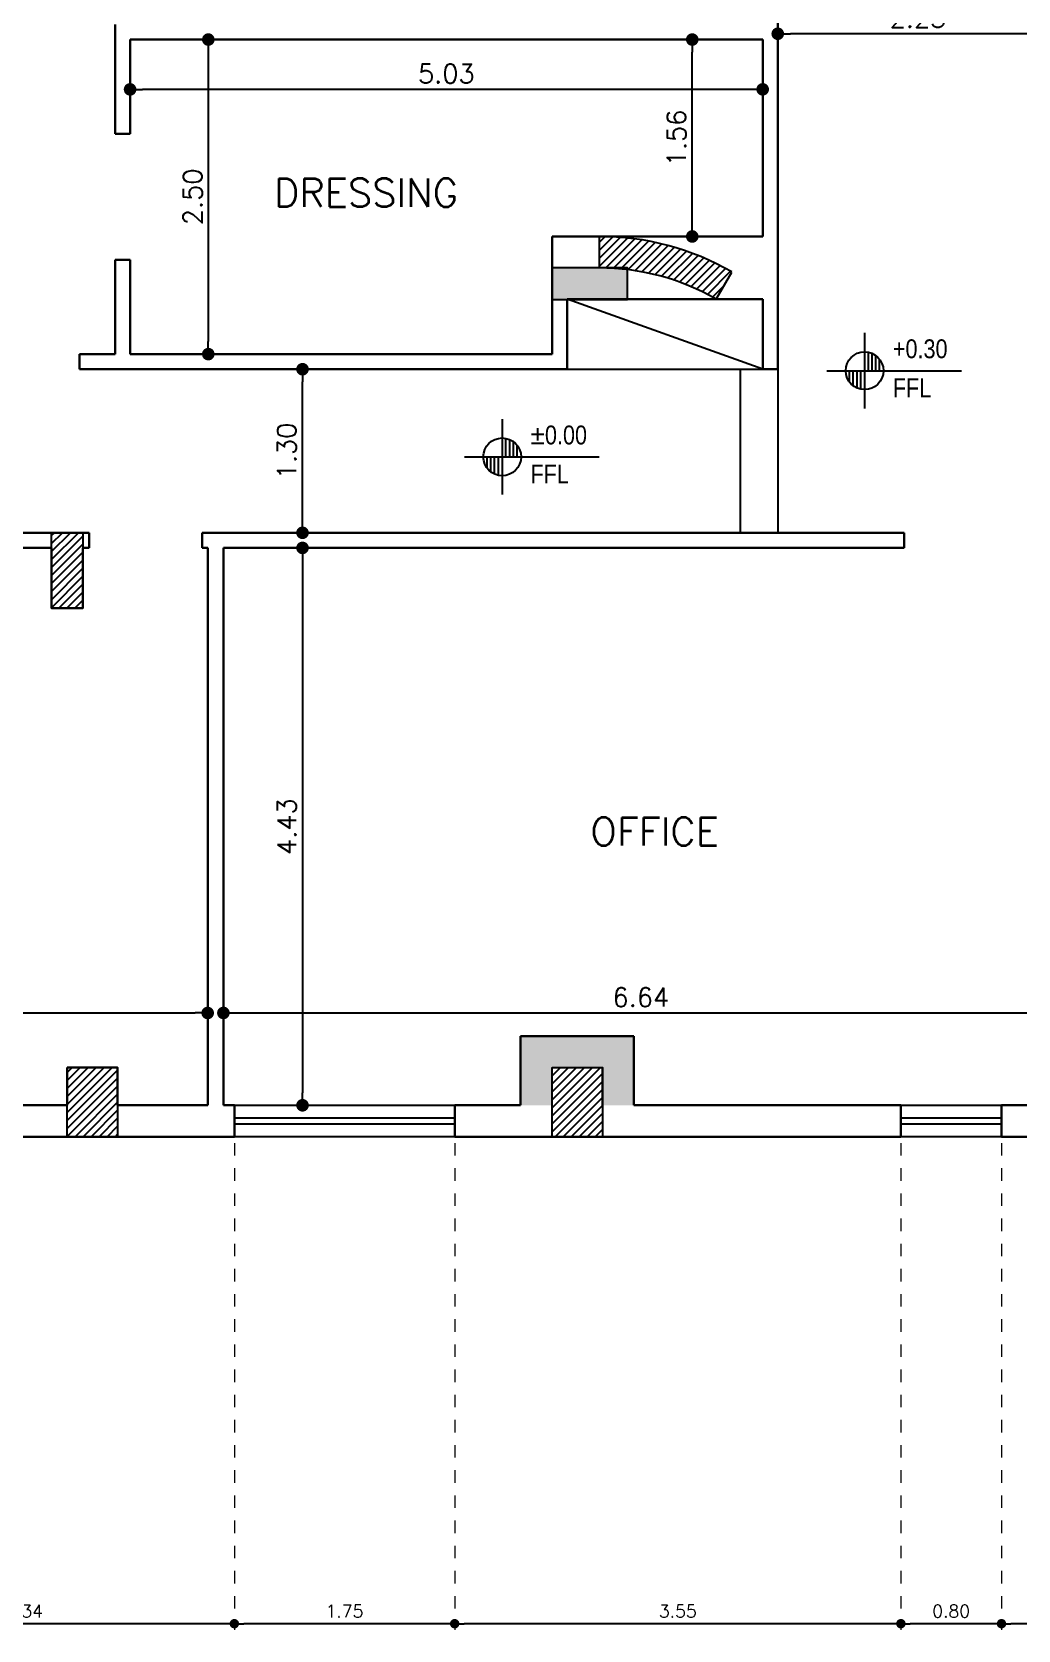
# Model space of a CAD drawing. Header units: metres. Extents: x 2217 to 2595, y -381 to -273.
# Drawn here: x 2344.77 to 2352.61, y -361.65 to -348.95 of the extents above; entities that cross this region are included whole.
import ezdxf

# ---------------------------------------------------------------- set-up
doc = ezdxf.new("R2010")
doc.units = ezdxf.units.M
doc.header["$LTSCALE"] = 0.5
doc.header["$MEASUREMENT"] = 0
doc.header["$PDMODE"] = 3
doc.header["$PDSIZE"] = -1
doc.linetypes.add('DOT2', pattern=[0.125, 0, -0.125])
for name, color, linetype in [('A-COL', 11, 'Continuous'), ('A-COLH', 1, 'Continuous'), ('A-EDM', 3, 'Continuous'), ('A-ELV', 3, 'Continuous'), ('A-LVL', 4, 'Continuous'), ('A-LVL-50', 4, 'Continuous'), ('A-STR', 115, 'Continuous'), ('A-WIN', 132, 'Continuous'), ('ceramic', 6, 'Continuous')]:
    doc.layers.add(name, color=color, linetype=linetype)
doc.layers.add('A-Wall', color=7, linetype='Continuous', lineweight=30)
doc.styles.add('ROMANS', font='romans.shx')
doc.styles.add('S100', font='romans.shx', dxfattribs={"width": 0.9})
doc.styles.add('TECHNIC', font='technic_.ttf')
doc.dimstyles.new('dim50', dxfattribs={"dimscale": 50, "dimtxt": 0.003, "dimasz": 0.002, "dimexe": 0.001, "dimexo": 0.001, "dimgap": 0.001, "dimtad": 1, "dimzin": 0, "dimdsep": 46, "dimtxsty": 'ROMANS', "dimblk": 'DOT', "dimcen": 0, "dimclrd": 5, "dimclre": 1, "dimclrt": 7, "dimadec": 0, "dimazin": 0, "dimtfac": 1, "dimtix": 1, "dimtmove": 2, "dimatfit": 3, "dimldrblk": 'DTICK', "dimfxl": 1, "dimtolj": 1, "dimtzin": 0, "dimlwe": 20, "dimarcsym": 0})
doc.dimstyles.new('dim50 new', dxfattribs={"dimscale": 50, "dimtxt": 0.002, "dimasz": 0.0015, "dimexe": 0.001, "dimexo": 0.001, "dimgap": 0.001, "dimtad": 1, "dimzin": 0, "dimdsep": 46, "dimtxsty": 'ROMANS', "dimblk": 'DOT', "dimcen": 0, "dimclrd": 5, "dimclre": 1, "dimclrt": 7, "dimadec": 0, "dimazin": 0, "dimtfac": 1, "dimtix": 1, "dimtmove": 2, "dimatfit": 3, "dimldrblk": 'DTICK', "dimfxl": 1, "dimtolj": 1, "dimtzin": 0, "dimlwe": 20, "dimarcsym": 0})
pattern_1 = [(45, (-745.896475, -1998.83578), (-0.0318198052, 0.0318198052), [])]

# ---------------------------------------------------------------- blocks, each defined once
blk = doc.blocks.new('A$C1746cf11')
at = {"layer": 'A-COL', "ltscale": 0.5}
h = blk.add_hatch(color=4, dxfattribs=at)
h.paths.add_polyline_path([(8.325, 6.891, 0.030325), (8.1, 6.905), (8.1, 6.905), (7.925, 6.905), (7.925, 6.655), (8.325, 6.655)])
h.paths.add_polyline_path([(7.925, 6.905), (7.725, 6.905), (7.725, 6.655), (7.925, 6.655)])
h = blk.add_hatch(color=4, dxfattribs=at)
h.paths.add_polyline_path([(8.375, 0.8), (7.925, 0.8), (7.925, 0.55), (8.125, 0.55), (8.125, 0.3), (8.375, 0.3)])
h.paths.add_polyline_path([(7.925, 0.8), (7.475, 0.8), (7.475, 0.3), (7.725, 0.3), (7.725, 0.55), (7.925, 0.55)])
h = blk.add_hatch(color=4, dxfattribs=at)
h.paths.add_polyline_path([(8.375, 0.3), (8.125, 0.3), (8.125, 0.25), (8.375, 0.25)])
h.paths.add_polyline_path([(7.725, 0.3), (7.475, 0.3), (7.475, 0.25), (7.725, 0.25)])
at = {"layer": 'A-COLH', "ltscale": 0.5}
h = blk.add_hatch(dxfattribs=at)
h.set_pattern_fill('ANSI31', color=256, scale=0.36)
h.set_pattern_definition([(45, (-903.425334, -1947.678706), (-0.0318198052, 0.0318198052), [])])
h.paths.add_polyline_path([(8.1, 7.155), (8.1, 7.155), (8.1, 6.905, -0.131652), (9.03, 6.656), (9.155, 6.872, 0.131619)])
h = blk.add_hatch(dxfattribs=at)
h.set_pattern_fill('ANSI31', color=256, scale=0.36)
h.set_pattern_definition(pattern_1)
h.paths.add_polyline_path([(3.745, 4.8), (3.995, 4.8), (3.995, 4.2), (3.745, 4.2)])
h = blk.add_hatch(dxfattribs=at)
h.set_pattern_fill('ANSI31', color=256, scale=0.36)
h.set_pattern_definition(pattern_1)
h.paths.add_polyline_path([(3.87, 0.55), (4.27, 0.55), (4.27, 0), (3.87, 0)])
h = blk.add_hatch(dxfattribs=at)
h.set_pattern_fill('ANSI31', color=256, scale=0.36)
h.set_pattern_definition(pattern_1)
h.paths.add_polyline_path([(7.725, 0.55), (8.125, 0.55), (8.125, 0), (7.725, 0)])
at = {"layer": 'A-COL', "ltscale": 0.5}
for p, q in [((8.1, 7.155), (8.1, 6.905)), ((9.03, 6.656), (9.155, 6.872)), ((7.475, 0.25), (7.475, 0.8)), ((7.475, 0.8), (7.925, 0.8)), ((8.375, 0.8), (7.925, 0.8)), ((8.375, 0.25), (8.375, 0.8)), ((8.125, 0.25), (8.125, 0.55))]:
    blk.add_line(p, q, dxfattribs=at)
for points in [[(7.725, 6.655), (8.325, 6.655), (8.325, 6.906), (7.725, 6.906)], [(3.745, 4.8), (3.995, 4.8), (3.995, 4.2), (3.745, 4.2)], [(3.87, 0.55), (4.27, 0.55), (4.27, 0), (3.87, 0)], [(7.725, 0.55), (8.125, 0.55), (8.125, 0), (7.725, 0)]]:
    blk.add_lwpolyline(points, close=True, dxfattribs=at)
for radius in [2.11, 1.86]:
    blk.add_arc((8.1, 5.045), radius, 60, 90, dxfattribs=at)
blk = doc.blocks.new('_Dot')
at = {"color": 0, "linetype": 'ByBlock', "lineweight": -2}
blk.add_line((-0.5, 0), (-1, 0), dxfattribs=at)
at = {"color": 0, "linetype": 'ByBlock', "const_width": 0.5}
blk.add_lwpolyline([(-0.25, 0, 1), (0.25, 0, 1)], format="xyb", close=True, dxfattribs=at)
blk = doc.blocks.new('*D101')
at = {"layer": 'A-EDM', "color": 1, "linetype": 'DOT2', "lineweight": 20, "ltscale": 0.5, "transparency": 16777216}
for p, q in [((2352.476, -357.782), (2352.476, -361.652)), ((2353.627, -357.782), (2353.627, -361.652))]:
    blk.add_line(p, q, dxfattribs=at)
at = {"layer": 'A-EDM', "color": 5, "lineweight": -2, "ltscale": 0.5, "transparency": 16777216}
blk.add_line((2353.552, -361.602), (2352.551, -361.602), dxfattribs=at)
at = {"layer": 'DEFPOINTS', "color": 0, "ltscale": 0.5, "transparency": 16777216}
for p in [(2352.476, -357.732), (2353.627, -357.732), (2352.476, -361.602)]:
    blk.add_point(p, dxfattribs=at)
at = {"layer": 'A-EDM', "color": 5, "lineweight": -2, "ltscale": 0.5, "transparency": 16777216, "xscale": 0.075, "yscale": 0.075, "zscale": 0.075, "rotation": 180}
blk.add_blockref('_Dot', (2352.476, -361.602), dxfattribs=at)
at = {"layer": 'A-EDM', "color": 5, "lineweight": -2, "ltscale": 0.5, "transparency": 16777216, "xscale": 0.075, "yscale": 0.075, "zscale": 0.075}
blk.add_blockref('_Dot', (2353.627, -361.602), dxfattribs=at)
at = {"layer": 'A-EDM', "color": 7, "ltscale": 0.5, "transparency": 16777216, "insert": (2353.052, -361.502), "char_height": 0.1, "attachment_point": 5, "style": 'ROMANS'}
blk.add_mtext('\\A1;1.15', dxfattribs=at)
blk = doc.blocks.new('DTICK')
for p, q in [((-1.21, 0), (1.21, 0)), ((0, 1.21), (0, -1.21))]:
    blk.add_line(p, q)
at = {"color": 3}
blk.add_line((-0.63, -0.63), (0.63, 0.63), dxfattribs=at)
blk = doc.blocks.new('*D102')
at = {"layer": 'A-EDM', "color": 1, "linetype": 'DOT2', "lineweight": 20, "ltscale": 0.5, "transparency": 16777216}
for p, q in [((2351.676, -357.782), (2351.676, -361.652)), ((2352.476, -357.782), (2352.476, -361.652))]:
    blk.add_line(p, q, dxfattribs=at)
at = {"layer": 'A-EDM', "color": 5, "lineweight": -2, "ltscale": 0.5, "transparency": 16777216}
blk.add_line((2352.401, -361.602), (2351.751, -361.602), dxfattribs=at)
at = {"layer": 'DEFPOINTS', "color": 0, "ltscale": 0.5, "transparency": 16777216}
for p in [(2351.676, -357.732), (2352.476, -357.732), (2351.676, -361.602)]:
    blk.add_point(p, dxfattribs=at)
at = {"layer": 'A-EDM', "color": 5, "lineweight": -2, "ltscale": 0.5, "transparency": 16777216, "xscale": 0.075, "yscale": 0.075, "zscale": 0.075, "rotation": 180}
blk.add_blockref('_Dot', (2351.676, -361.602), dxfattribs=at)
at = {"layer": 'A-EDM', "color": 5, "lineweight": -2, "ltscale": 0.5, "transparency": 16777216, "xscale": 0.075, "yscale": 0.075, "zscale": 0.075}
blk.add_blockref('_Dot', (2352.476, -361.602), dxfattribs=at)
at = {"layer": 'A-EDM', "color": 7, "ltscale": 0.5, "transparency": 16777216, "insert": (2352.076, -361.502), "char_height": 0.1, "attachment_point": 5, "style": 'ROMANS'}
blk.add_mtext('\\A1;0.80', dxfattribs=at)
blk = doc.blocks.new('*D103')
at = {"layer": 'A-EDM', "color": 1, "linetype": 'DOT2', "lineweight": 20, "ltscale": 0.5, "transparency": 16777216}
for p, q in [((2348.128, -357.782), (2348.128, -361.652)), ((2351.676, -357.782), (2351.676, -361.652))]:
    blk.add_line(p, q, dxfattribs=at)
at = {"layer": 'A-EDM', "color": 5, "lineweight": -2, "ltscale": 0.5, "transparency": 16777216}
blk.add_line((2351.601, -361.602), (2348.203, -361.602), dxfattribs=at)
at = {"layer": 'DEFPOINTS', "color": 0, "ltscale": 0.5, "transparency": 16777216}
for p in [(2348.128, -357.732), (2351.676, -357.732), (2348.128, -361.602)]:
    blk.add_point(p, dxfattribs=at)
at = {"layer": 'A-EDM', "color": 5, "lineweight": -2, "ltscale": 0.5, "transparency": 16777216, "xscale": 0.075, "yscale": 0.075, "zscale": 0.075, "rotation": 180}
blk.add_blockref('_Dot', (2348.128, -361.602), dxfattribs=at)
at = {"layer": 'A-EDM', "color": 5, "lineweight": -2, "ltscale": 0.5, "transparency": 16777216, "xscale": 0.075, "yscale": 0.075, "zscale": 0.075}
blk.add_blockref('_Dot', (2351.676, -361.602), dxfattribs=at)
at = {"layer": 'A-EDM', "color": 7, "ltscale": 0.5, "transparency": 16777216, "insert": (2349.902, -361.502), "char_height": 0.1, "attachment_point": 5, "style": 'ROMANS'}
blk.add_mtext('\\A1;3.55', dxfattribs=at)
blk = doc.blocks.new('*D104')
at = {"layer": 'A-EDM', "color": 1, "linetype": 'DOT2', "lineweight": 20, "ltscale": 0.5, "transparency": 16777216}
for p, q in [((2346.376, -357.782), (2346.376, -361.652)), ((2348.128, -357.782), (2348.128, -361.652))]:
    blk.add_line(p, q, dxfattribs=at)
at = {"layer": 'A-EDM', "color": 5, "lineweight": -2, "ltscale": 0.5, "transparency": 16777216}
blk.add_line((2348.053, -361.602), (2346.451, -361.602), dxfattribs=at)
at = {"layer": 'DEFPOINTS', "color": 0, "ltscale": 0.5, "transparency": 16777216}
for p in [(2346.376, -357.732), (2348.128, -357.732), (2346.376, -361.602)]:
    blk.add_point(p, dxfattribs=at)
at = {"layer": 'A-EDM', "color": 5, "lineweight": -2, "ltscale": 0.5, "transparency": 16777216, "xscale": 0.075, "yscale": 0.075, "zscale": 0.075, "rotation": 180}
blk.add_blockref('_Dot', (2346.376, -361.602), dxfattribs=at)
at = {"layer": 'A-EDM', "color": 5, "lineweight": -2, "ltscale": 0.5, "transparency": 16777216, "xscale": 0.075, "yscale": 0.075, "zscale": 0.075}
blk.add_blockref('_Dot', (2348.128, -361.602), dxfattribs=at)
at = {"layer": 'A-EDM', "color": 7, "ltscale": 0.5, "transparency": 16777216, "insert": (2347.252, -361.502), "char_height": 0.1, "attachment_point": 5, "style": 'ROMANS'}
blk.add_mtext('\\A1;1.75', dxfattribs=at)
blk = doc.blocks.new('*D105')
at = {"layer": 'A-EDM', "color": 1, "linetype": 'DOT2', "lineweight": 20, "ltscale": 0.5, "transparency": 16777216}
for p, q in [((2343.032, -357.782), (2343.032, -361.652)), ((2346.376, -357.782), (2346.376, -361.652))]:
    blk.add_line(p, q, dxfattribs=at)
at = {"layer": 'A-EDM', "color": 5, "lineweight": -2, "ltscale": 0.5, "transparency": 16777216}
blk.add_line((2346.301, -361.602), (2343.107, -361.602), dxfattribs=at)
at = {"layer": 'DEFPOINTS', "color": 0, "ltscale": 0.5, "transparency": 16777216}
for p in [(2343.032, -357.732), (2346.376, -357.732), (2343.032, -361.602)]:
    blk.add_point(p, dxfattribs=at)
at = {"layer": 'A-EDM', "color": 5, "lineweight": -2, "ltscale": 0.5, "transparency": 16777216, "xscale": 0.075, "yscale": 0.075, "zscale": 0.075, "rotation": 180}
blk.add_blockref('_Dot', (2343.032, -361.602), dxfattribs=at)
at = {"layer": 'A-EDM', "color": 5, "lineweight": -2, "ltscale": 0.5, "transparency": 16777216, "xscale": 0.075, "yscale": 0.075, "zscale": 0.075}
blk.add_blockref('_Dot', (2346.376, -361.602), dxfattribs=at)
at = {"layer": 'A-EDM', "color": 7, "ltscale": 0.5, "transparency": 16777216, "insert": (2344.704, -361.502), "char_height": 0.1, "attachment_point": 5, "style": 'ROMANS'}
blk.add_mtext('\\A1;3.34', dxfattribs=at)
blk = doc.blocks.new('*D220')
at = {"layer": 'A-EDM', "color": 1, "linetype": 'DOT2', "lineweight": 20, "ltscale": 0.5, "transparency": 16777216}
for p, q in [((2341.427, -356.857), (2341.427, -356.698)), ((2346.164, -356.857), (2346.164, -356.698))]:
    blk.add_line(p, q, dxfattribs=at)
at = {"layer": 'A-EDM', "color": 5, "lineweight": -2, "ltscale": 0.5, "transparency": 16777216}
blk.add_line((2341.527, -356.748), (2346.064, -356.748), dxfattribs=at)
at = {"layer": 'DEFPOINTS', "color": 0, "ltscale": 0.5, "transparency": 16777216}
for p in [(2346.164, -356.748), (2341.427, -356.907), (2346.164, -356.907)]:
    blk.add_point(p, dxfattribs=at)
at = {"layer": 'A-EDM', "color": 5, "lineweight": -2, "ltscale": 0.5, "transparency": 16777216, "xscale": 0.1, "yscale": 0.1, "zscale": 0.1, "rotation": 180}
blk.add_blockref('_Dot', (2341.427, -356.748), dxfattribs=at)
at = {"layer": 'A-EDM', "color": 5, "lineweight": -2, "ltscale": 0.5, "transparency": 16777216, "xscale": 0.1, "yscale": 0.1, "zscale": 0.1}
blk.add_blockref('_Dot', (2346.164, -356.748), dxfattribs=at)
at = {"layer": 'A-EDM', "color": 7, "ltscale": 0.5, "transparency": 16777216, "insert": (2343.796, -356.623), "char_height": 0.15, "attachment_point": 5, "style": 'ROMANS'}
blk.add_mtext('\\A1;4.74', dxfattribs=at)
blk = doc.blocks.new('*D222')
at = {"layer": 'A-EDM', "color": 1, "linetype": 'DOT2', "lineweight": 20, "ltscale": 0.5, "transparency": 16777216}
for p, q in [((2346.289, -357.432), (2346.289, -356.698)), ((2352.927, -357.282), (2352.927, -356.698))]:
    blk.add_line(p, q, dxfattribs=at)
at = {"layer": 'A-EDM', "color": 5, "lineweight": -2, "ltscale": 0.5, "transparency": 16777216}
blk.add_line((2346.389, -356.748), (2352.827, -356.748), dxfattribs=at)
at = {"layer": 'DEFPOINTS', "color": 0, "ltscale": 0.5, "transparency": 16777216}
for p in [(2352.927, -356.748), (2352.927, -357.332), (2346.289, -357.482)]:
    blk.add_point(p, dxfattribs=at)
at = {"layer": 'A-EDM', "color": 5, "lineweight": -2, "ltscale": 0.5, "transparency": 16777216, "xscale": 0.1, "yscale": 0.1, "zscale": 0.1, "rotation": 180}
blk.add_blockref('_Dot', (2346.289, -356.748), dxfattribs=at)
at = {"layer": 'A-EDM', "color": 5, "lineweight": -2, "ltscale": 0.5, "transparency": 16777216, "xscale": 0.1, "yscale": 0.1, "zscale": 0.1}
blk.add_blockref('_Dot', (2352.927, -356.748), dxfattribs=at)
at = {"layer": 'A-EDM', "color": 7, "ltscale": 0.5, "transparency": 16777216, "insert": (2349.608, -356.623), "char_height": 0.15, "attachment_point": 5, "style": 'ROMANS'}
blk.add_mtext('\\A1;6.64', dxfattribs=at)
blk = doc.blocks.new('*D223')
at = {"layer": 'A-EDM', "color": 1, "linetype": 'DOT2', "lineweight": 20, "ltscale": 0.5, "transparency": 16777216}
for p, q in [((2346.339, -353.052), (2346.968, -353.052)), ((2346.339, -357.482), (2346.968, -357.482))]:
    blk.add_line(p, q, dxfattribs=at)
at = {"layer": 'A-EDM', "color": 5, "lineweight": -2, "ltscale": 0.5, "transparency": 16777216}
blk.add_line((2346.918, -353.152), (2346.918, -357.382), dxfattribs=at)
at = {"layer": 'DEFPOINTS', "color": 0, "ltscale": 0.5, "transparency": 16777216}
for p in [(2346.289, -353.052), (2346.289, -357.482), (2346.918, -357.482)]:
    blk.add_point(p, dxfattribs=at)
at = {"layer": 'A-EDM', "color": 5, "lineweight": -2, "ltscale": 0.5, "transparency": 16777216, "xscale": 0.1, "yscale": 0.1, "zscale": 0.1}
for p, rotation in [((2346.918, -353.052), 90), ((2346.918, -357.482), 270)]:
    blk.add_blockref('_Dot', p, dxfattribs=dict(at, rotation=rotation))
at = {"layer": 'A-EDM', "color": 7, "ltscale": 0.5, "transparency": 16777216, "insert": (2346.793, -355.267), "char_height": 0.15, "attachment_point": 5, "rotation": 90, "style": 'ROMANS'}
blk.add_mtext('\\A1;4.43', dxfattribs=at)
blk = doc.blocks.new('*D224')
at = {"layer": 'A-EDM', "color": 1, "linetype": 'DOT2', "lineweight": 20, "ltscale": 0.5, "transparency": 16777216}
for p, q in [((2346.169, -351.632), (2346.968, -351.632)), ((2346.169, -352.932), (2346.968, -352.932))]:
    blk.add_line(p, q, dxfattribs=at)
at = {"layer": 'A-EDM', "color": 5, "lineweight": -2, "ltscale": 0.5, "transparency": 16777216}
blk.add_line((2346.918, -352.832), (2346.918, -351.732), dxfattribs=at)
at = {"layer": 'DEFPOINTS', "color": 0, "ltscale": 0.5, "transparency": 16777216}
for p in [(2346.119, -351.632), (2346.918, -351.632), (2346.119, -352.932)]:
    blk.add_point(p, dxfattribs=at)
at = {"layer": 'A-EDM', "color": 5, "lineweight": -2, "ltscale": 0.5, "transparency": 16777216, "xscale": 0.1, "yscale": 0.1, "zscale": 0.1}
for p, rotation in [((2346.918, -351.632), 90), ((2346.918, -352.932), 270)]:
    blk.add_blockref('_Dot', p, dxfattribs=dict(at, rotation=rotation))
at = {"layer": 'A-EDM', "color": 7, "ltscale": 0.5, "transparency": 16777216, "insert": (2346.793, -352.282), "char_height": 0.15, "attachment_point": 5, "rotation": 90, "style": 'ROMANS'}
blk.add_mtext('\\A1;1.30', dxfattribs=at)
blk = doc.blocks.new('*D225')
at = {"layer": 'A-EDM', "color": 1, "linetype": 'DOT2', "lineweight": 20, "ltscale": 0.5, "transparency": 16777216}
for p, q in [((2345.87, -349.012), (2346.219, -349.012)), ((2345.87, -351.512), (2346.219, -351.512))]:
    blk.add_line(p, q, dxfattribs=at)
at = {"layer": 'A-EDM', "color": 5, "lineweight": -2, "ltscale": 0.5, "transparency": 16777216}
blk.add_line((2346.169, -349.112), (2346.169, -351.412), dxfattribs=at)
at = {"layer": 'DEFPOINTS', "color": 0, "ltscale": 0.5, "transparency": 16777216}
for p in [(2345.82, -349.012), (2345.82, -351.512), (2346.169, -351.512)]:
    blk.add_point(p, dxfattribs=at)
at = {"layer": 'A-EDM', "color": 5, "lineweight": -2, "ltscale": 0.5, "transparency": 16777216, "xscale": 0.1, "yscale": 0.1, "zscale": 0.1}
for p, rotation in [((2346.169, -349.012), 90), ((2346.169, -351.512), 270)]:
    blk.add_blockref('_Dot', p, dxfattribs=dict(at, rotation=rotation))
at = {"layer": 'A-EDM', "color": 7, "ltscale": 0.5, "transparency": 16777216, "insert": (2346.044, -350.262), "char_height": 0.15, "attachment_point": 5, "rotation": 90, "style": 'ROMANS'}
blk.add_mtext('\\A1;2.50', dxfattribs=at)
blk = doc.blocks.new('*D226')
at = {"layer": 'A-EDM', "color": 1, "linetype": 'DOT2', "lineweight": 20, "ltscale": 0.5, "transparency": 16777216}
for p, q in [((2345.547, -349.062), (2345.547, -349.458)), ((2350.577, -349.062), (2350.577, -349.458))]:
    blk.add_line(p, q, dxfattribs=at)
at = {"layer": 'A-EDM', "color": 5, "lineweight": -2, "ltscale": 0.5, "transparency": 16777216}
blk.add_line((2350.477, -349.408), (2345.647, -349.408), dxfattribs=at)
at = {"layer": 'DEFPOINTS', "color": 0, "ltscale": 0.5, "transparency": 16777216}
for p in [(2345.547, -349.012), (2350.577, -349.012), (2345.547, -349.408)]:
    blk.add_point(p, dxfattribs=at)
at = {"layer": 'A-EDM', "color": 5, "lineweight": -2, "ltscale": 0.5, "transparency": 16777216, "xscale": 0.1, "yscale": 0.1, "zscale": 0.1, "rotation": 180}
blk.add_blockref('_Dot', (2345.547, -349.408), dxfattribs=at)
at = {"layer": 'A-EDM', "color": 5, "lineweight": -2, "ltscale": 0.5, "transparency": 16777216, "xscale": 0.1, "yscale": 0.1, "zscale": 0.1}
blk.add_blockref('_Dot', (2350.577, -349.408), dxfattribs=at)
at = {"layer": 'A-EDM', "color": 7, "ltscale": 0.5, "transparency": 16777216, "insert": (2348.062, -349.283), "char_height": 0.15, "attachment_point": 5, "style": 'ROMANS'}
blk.add_mtext('\\A1;5.03', dxfattribs=at)
blk = doc.blocks.new('*D227')
at = {"layer": 'A-EDM', "color": 1, "linetype": 'DOT2', "lineweight": 20, "ltscale": 0.5, "transparency": 16777216}
for p, q in [((2350.527, -349.012), (2349.967, -349.012)), ((2350.527, -350.577), (2349.967, -350.577))]:
    blk.add_line(p, q, dxfattribs=at)
at = {"layer": 'A-EDM', "color": 5, "lineweight": -2, "ltscale": 0.5, "transparency": 16777216}
blk.add_line((2350.017, -350.477), (2350.017, -349.112), dxfattribs=at)
at = {"layer": 'DEFPOINTS', "color": 0, "ltscale": 0.5, "transparency": 16777216}
for p in [(2350.017, -349.012), (2350.577, -349.012), (2350.577, -350.577)]:
    blk.add_point(p, dxfattribs=at)
at = {"layer": 'A-EDM', "color": 5, "lineweight": -2, "ltscale": 0.5, "transparency": 16777216, "xscale": 0.1, "yscale": 0.1, "zscale": 0.1}
for p, rotation in [((2350.017, -349.012), 90), ((2350.017, -350.577), 270)]:
    blk.add_blockref('_Dot', p, dxfattribs=dict(at, rotation=rotation))
at = {"layer": 'A-EDM', "color": 7, "ltscale": 0.5, "transparency": 16777216, "insert": (2349.892, -349.794), "char_height": 0.15, "attachment_point": 5, "rotation": 90, "style": 'ROMANS'}
blk.add_mtext('\\A1;1.56', dxfattribs=at)
blk = doc.blocks.new('*D237')
at = {"layer": 'A-EDM', "color": 1, "linetype": 'DOT2', "lineweight": 20, "ltscale": 0.5, "transparency": 16777216}
for p, q in [((2350.697, -349.149), (2350.697, -348.916)), ((2352.927, -349.149), (2352.927, -348.916))]:
    blk.add_line(p, q, dxfattribs=at)
at = {"layer": 'A-EDM', "color": 5, "lineweight": -2, "ltscale": 0.5, "transparency": 16777216}
blk.add_line((2352.827, -348.966), (2350.797, -348.966), dxfattribs=at)
at = {"layer": 'DEFPOINTS', "color": 0, "ltscale": 0.5, "transparency": 16777216}
for p in [(2350.697, -348.966), (2350.697, -349.199), (2352.927, -349.199)]:
    blk.add_point(p, dxfattribs=at)
at = {"layer": 'A-EDM', "color": 5, "lineweight": -2, "ltscale": 0.5, "transparency": 16777216, "xscale": 0.1, "yscale": 0.1, "zscale": 0.1, "rotation": 180}
blk.add_blockref('_Dot', (2350.697, -348.966), dxfattribs=at)
at = {"layer": 'A-EDM', "color": 5, "lineweight": -2, "ltscale": 0.5, "transparency": 16777216, "xscale": 0.1, "yscale": 0.1, "zscale": 0.1}
blk.add_blockref('_Dot', (2352.927, -348.966), dxfattribs=at)
at = {"layer": 'A-EDM', "color": 7, "ltscale": 0.5, "transparency": 16777216, "insert": (2351.812, -348.841), "char_height": 0.15, "attachment_point": 5, "style": 'ROMANS'}
blk.add_mtext('\\A1;2.23', dxfattribs=at)
blk = doc.blocks.new('LEV')
for p, q in [((0, 400), (0, -400)), ((40, 0), (40, 196)), ((80, 0), (80, 183)), ((-400, 0), (1028, 0)), ((-160, -120), (-160, 0)), ((-120, -160), (-120, 0)), ((-80, -183), (-80, 0)), ((-40, -196), (-40, 0)), ((120, 0), (120, 160)), ((160, 0), (160, 120))]:
    blk.add_line(p, q)
blk.add_circle((0, 0), 200)
at = {"style": 'S100', "width": 0.9, "flags": 12}
for tag, p in [('L', (300, 132)), ('P', (300, -392))]:
    blk.add_attdef(tag, p, '', height=200, dxfattribs=at)
blk = doc.blocks.new('*D318')
at = {"layer": 'ceramic', "color": 1, "linetype": 'DOT2', "lineweight": 20, "ltscale": 0.5, "transparency": 16777216}
for p, q in [((2574.955, -348.554), (2574.953, -348.551)), ((2570.931, -352.655), (2570.928, -352.653)), ((2281.34, -354.884), (2281.075, -354.884)), ((2281.34, -356.162), (2281.075, -356.162))]:
    blk.add_line(p, q, dxfattribs=at)
at = {"layer": 'ceramic', "color": 5, "lineweight": -2, "ltscale": 0.5, "transparency": 16777216}
for p, q in [((2571.034, -352.616), (2574.918, -348.658)), ((2281.125, -354.984), (2281.125, -356.062))]:
    blk.add_line(p, q, dxfattribs=at)
at = {"layer": 'DEFPOINTS', "color": 0, "ltscale": 0.5, "transparency": 16777216}
for p in [(2574.988, -348.586), (2574.991, -348.589), (2570.966, -352.69), (2281.39, -354.884), (2281.125, -356.162), (2281.39, -356.162)]:
    blk.add_point(p, dxfattribs=at)
at = {"layer": 'ceramic', "color": 5, "lineweight": -2, "ltscale": 0.5, "transparency": 16777216, "xscale": 0.1, "yscale": 0.1, "zscale": 0.1}
for p, rotation in [((2574.988, -348.586), 45.54088658833057), ((2570.964, -352.688), 225.5408865883306), ((2281.125, -354.884), 90), ((2281.125, -356.162), 270)]:
    blk.add_blockref('_Dot', p, dxfattribs=dict(at, rotation=rotation))
at = {"layer": 'ceramic', "color": 7, "ltscale": 0.5, "transparency": 16777216, "char_height": 0.15, "attachment_point": 5, "style": 'ROMANS'}
for s, insert, rotation in [('\\A1;5.75', (2572.887, -350.55), 45.5409), ('\\A1;1.28', (2281, -355.523), 90)]:
    blk.add_mtext(s, dxfattribs=dict(at, insert=insert, rotation=rotation))

msp = doc.modelspace()

# ---------------------------------------------------------------- linework, layer by layer
at = {"layer": 'A-ELV', "ltscale": 0.5}
for p, q in [((2350.5773, -351.6316), (2349.022, -351.0758)), ((2349.022, -351.6316), (2350.5773, -351.6316))]:
    msp.add_line(p, q, dxfattribs=at)
at = {"layer": 'A-STR'}
for p, q in [((2350.3973, -351.6316), (2350.3973, -352.9316)), ((2350.6973, -351.6316), (2350.6973, -352.9316))]:
    msp.add_line(p, q, dxfattribs=at)
at = {"layer": 'A-Wall', "ltscale": 0.5}
for p, q in [((2350.6973, -351.6316), (2350.6973, -345.3816)), ((2345.4273, -349.7616), (2345.4273, -348.8916)), ((2350.5773, -349.0116), (2345.5473, -349.0116)), ((2345.5473, -349.7616), (2345.5473, -349.0116)), ((2350.5773, -350.5766), (2350.5773, -349.0116)), ((2348.902, -351.5116), (2348.902, -350.5766)), ((2348.902, -350.5766), (2350.5773, -350.5766)), ((2345.4273, -351.5116), (2345.4273, -350.7616)), ((2345.5473, -351.5116), (2345.5473, -350.7616)), ((2349.022, -351.0758), (2350.5773, -351.0758)), ((2349.022, -351.6316), (2349.022, -351.0758)), ((2350.5773, -351.6316), (2350.5773, -351.0758)), ((2345.4273, -351.5116), (2345.1449, -351.5116)), ((2345.5473, -351.5116), (2348.902, -351.5116)), ((2349.022, -351.6316), (2345.1449, -351.6316)), ((2350.6973, -351.6316), (2350.5773, -351.6316)), ((2345.2227, -352.9316), (2344.0273, -352.9316)), ((2351.7015, -352.9316), (2346.1188, -352.9316)), ((2341.4273, -353.0516), (2344.9223, -353.0516)), ((2344.9223, -353.5316), (2344.9223, -353.0516)), ((2345.1723, -353.0516), (2345.2227, -353.0516)), ((2345.1723, -353.0516), (2345.1723, -353.5316)), ((2346.1188, -353.0516), (2346.1639, -353.0516)), ((2346.1639, -353.0516), (2346.1639, -357.4816)), ((2346.2889, -353.0516), (2346.2889, -357.4816)), ((2346.2889, -353.0516), (2351.7015, -353.0516)), ((2345.1723, -353.5316), (2344.9223, -353.5316)), ((2349.552, -356.9316), (2348.6521, -356.9316)), ((2348.6521, -356.9316), (2348.6521, -357.4816)), ((2349.552, -357.4816), (2349.552, -356.9316)), ((2345.4473, -357.1816), (2345.0473, -357.1816)), ((2345.0473, -357.1816), (2345.0473, -357.4816)), ((2345.4473, -357.4816), (2345.4473, -357.1816)), ((2343.0323, -357.4816), (2345.0473, -357.4816)), ((2345.4473, -357.4816), (2346.1639, -357.4816)), ((2346.2889, -357.4816), (2346.376, -357.4816)), ((2348.1281, -357.4816), (2348.6521, -357.4816)), ((2349.552, -357.4816), (2351.6763, -357.4816)), ((2351.6763, -357.7316), (2351.6763, -357.4816)), ((2352.4763, -357.4816), (2352.9273, -357.4816)), ((2352.4763, -357.7316), (2352.4763, -357.4816)), ((2343.0323, -357.7316), (2346.376, -357.7316)), ((2348.1281, -357.7316), (2351.6763, -357.7316)), ((2352.4763, -357.7316), (2353.6273, -357.7316))]:
    msp.add_line(p, q, dxfattribs=at)
at = {"layer": 'A-Wall'}
for p, q in [((2345.5473, -349.7616), (2345.4273, -349.7616)), ((2345.5473, -350.7616), (2345.4273, -350.7616)), ((2345.1449, -351.5116), (2345.1449, -351.6316)), ((2345.2227, -353.0516), (2345.2227, -352.9316)), ((2346.1188, -353.0516), (2346.1188, -352.9316)), ((2351.7015, -353.0516), (2351.7015, -352.9316)), ((2346.376, -357.4816), (2346.376, -357.7316)), ((2348.1281, -357.4816), (2348.1281, -357.7316))]:
    msp.add_line(p, q, dxfattribs=at)
at = {"layer": 'A-WIN'}
for points in [[(2346.376, -357.4816), (2348.1281, -357.4816), (2348.1281, -357.7316), (2346.376, -357.7316)], [(2351.6763, -357.4816), (2352.4763, -357.4816), (2352.4763, -357.7316), (2351.6763, -357.7316)], [(2348.1281, -357.584), (2346.376, -357.584), (2346.376, -357.6292), (2348.1281, -357.6292)], [(2352.4763, -357.584), (2351.6763, -357.584), (2351.6763, -357.6292), (2352.4763, -357.6292)]]:
    msp.add_lwpolyline(points, close=True, dxfattribs=at)

# ---------------------------------------------------------------- block references
at = {"layer": 'A-LVL-50'}
ref = msp.add_blockref('LEV', (2351.3872, -351.6436), dxfattribs=dict(at, xscale=0.0007500000028813499, yscale=0.0007500000028813499, zscale=0.0007500000028813499))
ref.add_attrib('L', '+0.30', (2351.6122, -351.5447), dxfattribs={"layer": '0', "height": 0.15, "style": 'TECHNIC', "flags": 12})
ref.add_attrib('P', 'FFL', (2351.6118, -351.8548), dxfattribs={"layer": '0', "height": 0.15, "style": 'TECHNIC', "flags": 12})
ref = msp.add_blockref('LEV', (2348.5058, -352.3285), dxfattribs=dict(at, xscale=0.0007500000028813499, yscale=0.0007500000028813499, zscale=0.0007500000028813499))
ref.add_attrib('L', '%%P0.00', (2348.7308, -352.2296), dxfattribs={"layer": '0', "height": 0.15, "style": 'TECHNIC', "flags": 12})
ref.add_attrib('P', 'FFL', (2348.7305, -352.5397), dxfattribs={"layer": '0', "height": 0.15, "style": 'TECHNIC', "flags": 12})
at = {"layer": 'A-Wall', "ltscale": 0.5}
msp.add_blockref('A$C1746cf11', (2341.1773, -357.7316), dxfattribs=at)

# ---------------------------------------------------------------- texts
at = {"layer": 'A-LVL', "color": 7, "style": 'ROMANS'}
for s, p in [('DRESSING', (2346.6899, -350.3425)), ('OFFICE', (2349.2062, -355.4184))]:
    msp.add_text(s, height=0.225, dxfattribs=at).set_placement(p)

# ---------------------------------------------------------------- dimensions: what is measured, and where the dimension line sits
at = {"layer": 'A-EDM', "ltscale": 0.5}
for base, p1, p2, dimstyle, picture, middle in [((2350.6973, -348.9662), (2352.9273, -349.1989), (2350.6973, -349.1989), 'dim50', '*D237', (2351.8123, -348.8412)), ((2345.5473, -349.4081), (2350.5773, -349.0116), (2345.5473, -349.0116), 'dim50', '*D226', (2348.0623, -349.2831)), ((2346.1639, -356.7478), (2341.4273, -356.9066), (2346.1639, -356.9066), 'dim50', '*D220', (2343.7956, -356.6228)), ((2352.9273, -356.7478), (2346.2889, -357.4816), (2352.9273, -357.3316), 'dim50', '*D222', (2349.6081, -356.6228)), ((2343.0323, -361.6024), (2346.376, -357.7316), (2343.0323, -357.7316), 'dim50 new', '*D105', (2344.7042, -361.5024)), ((2346.376, -361.6024), (2348.1281, -357.7316), (2346.376, -357.7316), 'dim50 new', '*D104', (2347.2521, -361.5024)), ((2348.1281, -361.6024), (2351.6763, -357.7316), (2348.1281, -357.7316), 'dim50 new', '*D103', (2349.9022, -361.5024)), ((2351.6763, -361.6024), (2352.4763, -357.7316), (2351.6763, -357.7316), 'dim50 new', '*D102', (2352.0763, -361.5024)), ((2352.4763, -361.6024), (2353.6273, -357.7316), (2352.4763, -357.7316), 'dim50 new', '*D101', (2353.0518, -361.5024))]:
    dim = msp.add_linear_dim(base=base, p1=p1, p2=p2, dimstyle=dimstyle, dxfattribs=at)
    dim.commit()
    dim.dimension.update_dxf_attribs({"geometry": picture, "text_midpoint": middle})
for base, p1, p2, picture, middle in [((2346.1692, -351.5116), (2345.8204, -349.0116), (2345.8204, -351.5116), '*D225', (2346.0442, -350.2616)), ((2350.01686554, -349.0115943), (2350.57733047, -350.57659428), (2350.57733047, -349.0115943), '*D227', (2349.89186554, -349.79409429)), ((2346.9178, -351.6316), (2346.1188, -352.9316), (2346.1188, -351.6316), '*D224', (2346.7928, -352.2816)), ((2346.9178, -357.4816), (2346.2889, -353.0516), (2346.2889, -357.4816), '*D223', (2346.7928, -355.2666))]:
    dim = msp.add_linear_dim(base=base, p1=p1, p2=p2, angle=90, dimstyle='dim50', dxfattribs=at)
    dim.commit()
    dim.dimension.update_dxf_attribs({"geometry": picture, "text_midpoint": middle})
at = {"layer": 'ceramic', "ltscale": 0.5}
dim = msp.add_linear_dim(base=(2281.1253, -356.1616), p1=(2281.3898, -354.8843), p2=(2281.3898, -356.1616), angle=90, dimstyle='dim50', dxfattribs=at)
dim.commit()
dim.dimension.update_dxf_attribs({"geometry": '*D318', "text_midpoint": (2281.0003, -355.5229)})
dim = msp.add_aligned_dim(p1=(2570.9663, -352.6905), p2=(2574.9912, -348.5889), distance=0.0038, dimstyle='dim50', dxfattribs=at)
dim.commit()
dim.dimension.update_dxf_attribs({"geometry": '*D318', "text_midpoint": (2572.8868, -350.5495)})

doc.saveas('drawing.dxf')
